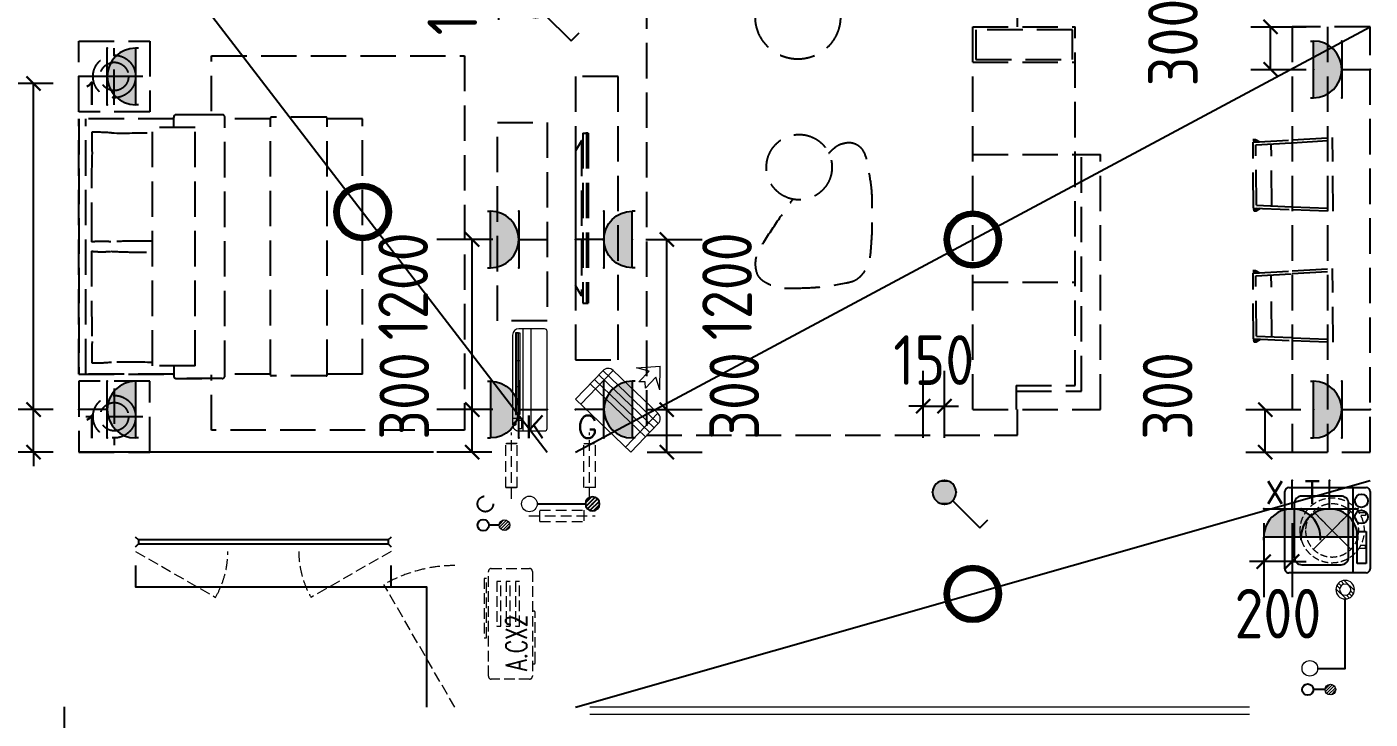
# Model space of a CAD drawing. Extents: x 2803505 to 5851001, y -1372902 to 24339.
# Drawn here: x 3812647 to 3822114, y -709306 to -704423 of the extents above; entities that cross this region are included whole.
import ezdxf
from ezdxf.enums import TextEntityAlignment as Align

# ---------------------------------------------------------------- set-up
doc = ezdxf.new("R2010")
doc.units = 0
doc.header["$LTSCALE"] = 1000
doc.header["$MEASUREMENT"] = 0
for name, pattern in [('$1$DASH', [0.35, 0.25, -0.1]), ('A户型$0$DASH', [0.35, 0.25, -0.1]), ('DASH', [0.35, 0.25, -0.1]), ('HIDDEN', [0.375, 0.25, -0.125])]:
    doc.linetypes.add(name, pattern=pattern)
doc.layers.get('0').update_dxf_attribs({"linetype": 'CONTINUOUS'})
doc.layers.get('Defpoints').update_dxf_attribs({"linetype": 'CONTINUOUS'})
for name, color, linetype in [('!!电气', 1, 'CONTINUOUS'), ('3-栏杆1', 252, 'CONTINUOUS'), ('3.5方案汇报，与郭总、侯月琴确定户型_t8$0$2020.03.04 -1安徽标准化洋房户型(UA）_t8_t8$0$看线', 154, 'CONTINUOUS'), ('5fur', 175, 'CONTINUOUS'), ('EQUIP-插座', 3, 'CONTINUOUS'), ('EQUIP-照明', 3, 'CONTINUOUS'), ('LVTRY', 252, 'CONTINUOUS'), ('TEL_TEXT', 7, 'CONTINUOUS'), ('VPIPE-凝结', 150, 'CONTINUOUS'), ('VPIPE-雨水', 4, 'DASH'), ('看线', 185, 'CONTINUOUS')]:
    doc.layers.add(name, color=color, linetype=linetype)
for name, color, linetype, lineweight in [('EQUIP_地漏', 7, 'CONTINUOUS', 18), ('VPIPE-废水', 31, 'TG_F', 18), ('WINDOW', 146, 'CONTINUOUS', 20), ('平面-栏杆', 56, 'CONTINUOUS', 15), ('平面-看线', 252, 'CONTINUOUS', 15), ('平面-空调室内机', 176, 'CONTINUOUS', 9), ('平面-空调预留孔', 252, 'CONTINUOUS', 15), ('粉刷', 251, 'CONTINUOUS', 9)]:
    doc.layers.add(name, color=color, linetype=linetype, lineweight=lineweight)
doc.styles.add('_TCH_DIM', font='SIMPLEX', dxfattribs={"bigfont": 'GBCBIG'})
doc.styles.add('_TEL_DIM', font='SIMPLEX', dxfattribs={"width": 0.8, "height": 3.5, "bigfont": 'HZTXT'})
doc.styles.get("Standard").update_dxf_attribs({"font": 'gbenor.shx', "bigfont": 'gbcbig.shx'})
doc.styles.add('TG_LINETYPE', font='SIMPLEX', dxfattribs={"width": 0.8, "height": 3, "bigfont": 'HZTXT'})
doc.linetypes.add('TG_F', pattern='A,2,-0.3,["F",TG_LINETYPE,S=0.1,R=0,X=-0.23,Y=-0.15],0', length=2.3)
doc.dimstyles.get("Standard").update_dxf_attribs({"dimscale": 100, "dimtxt": 3.5, "dimasz": 1, "dimexe": 2.5, "dimexo": 3, "dimgap": 1.5, "dimtad": 1, "dimdec": 0, "dimzin": 0, "dimdsep": 46, "dimtxsty": 'Standard', "dimblk": 'ARCHTICK', "dimcen": 0.09, "dimadec": 0, "dimazin": 0, "dimtfac": 1, "dimtdec": 0, "dimtix": 1, "dimtmove": 2, "dimatfit": 3, "dimfxl": 1, "dimtolj": 1, "dimtzin": 0, "dimarcsym": 0})

# ---------------------------------------------------------------- blocks, each defined once
blk = doc.blocks.new('dongkong')
at = {"layer": '平面-空调预留孔', "color": 8, "linetype": 'HIDDEN', "ltscale": 0.3}
for p, q in [((-603836, 210821), (-603836, 210510.8)), ((-603836, 210821), (-603756, 210821)), ((-603796, 210899.9), (-603796, 210431.5)), ((-603756, 210821), (-603756, 210510.8))]:
    blk.add_line(p, q, dxfattribs=at)
blk.add_lwpolyline([(-603756, 210510.8), (-603836, 210510.8)], dxfattribs=at)
blk = doc.blocks.new('A$C001338C2')
at = {"color": 8}
for p, q in [((0, 249), (0, 22)), ((845, 304), (55, 304)), ((109, 215), (109, 304)), ((900, 22), (900, 249)), ((22, 0), (878, 0))]:
    blk.add_line(p, q, dxfattribs=at)
at = {"color": 8, "lineweight": 5}
for p, q in [((865, 279), (144, 279)), ((144, 279), (144, 266)), ((387, 279), (144, 279)), ((144, 279), (144, 253)), ((144, 266), (865, 266)), ((144, 240), (144, 253)), ((144, 253), (865, 253)), ((865, 240), (144, 240)), ((387, 240), (387, 279)), ((622, 240), (387, 240)), ((865, 279), (622, 279)), ((622, 279), (622, 240)), ((865, 253), (865, 279)), ((865, 266), (865, 240)), ((900, 215), (0, 215)), ((900, 143), (0, 143))]:
    blk.add_line(p, q, dxfattribs=at)
at = {"color": 8}
for points in [[(89, 226), (22, 226, -0.414214), (17, 232), (17, 243, -0.414214), (22, 249), (89, 249, -0.414214), (95, 243), (95, 232, -0.414214)], [(73, 275), (57, 275, -0.414214), (51, 281), (51, 283, -0.414214), (57, 289), (73, 289, -0.414214), (79, 283), (79, 281, -0.414214)]]:
    blk.add_lwpolyline(points, format="xyb", close=True, dxfattribs=at)
for centre, radius, start, end in [((55, 249), 55, 90, 180), ((845, 249), 55, 360, 90), ((22, 22), 22, 180, 270), ((878, 22), 22, 270, 360)]:
    blk.add_arc(centre, radius, start, end, dxfattribs=at)
blk = doc.blocks.new('$lvtry$00000171')
for p, q in [((-74, 11), (-11, 74)), ((-70, -27), (27, 70)), ((-53, -53), (53, 53)), ((-27, -70), (70, 27)), ((11, -74), (74, -11))]:
    blk.add_line(p, q)
blk.add_circle((0, 0), 75)
blk.add_point((0, 0))
blk = doc.blocks.new('$TwtSys$00000141')
at = {"color": 252}
for p, q in [((-47, 4), (-5, 46)), ((-47, 4), (-5, 46)), ((-44, -18), (18, 44)), ((-44, -18), (18, 44)), ((-33, -33), (33, 33)), ((-33, -33), (33, 33)), ((-16, -44), (44, 16)), ((-16, -44), (44, 16)), ((6, -46), (46, -6)), ((6, -46), (46, -6))]:
    blk.add_line(p, q, dxfattribs=at)
blk.add_circle((0, 0), 47, dxfattribs=at)
blk.add_circle((0, 0), 47, dxfattribs=at)
blk = doc.blocks.new('RECTANG')
for p, q in [((1, 1), (0, 1)), ((0, 1), (0, 0)), ((1, 0), (1, 1)), ((0, 0), (1, 0))]:
    blk.add_line(p, q)
blk = doc.blocks.new('洗衣机')
at = {"layer": 'LVTRY'}
for p, q in [((3791567.4, 243472.1), (3791021, 243472.1)), ((3791116.5, 243472.1), (3791116.5, 242871.5)), ((3790993.7, 243444.5), (3790993.7, 242899.1)), ((3791199, 243412.7), (3791474.9, 243412.7)), ((3791594.6, 242899.1), (3791594.6, 243444.5)), ((3791145.1, 242982.5), (3791145.1, 243358)), ((3791528.8, 243358), (3791528.8, 242982.5)), ((3791474.9, 242927.8), (3791199, 242927.8)), ((3791021, 242871.5), (3791567.4, 242871.5))]:
    blk.add_line(p, q, dxfattribs=at)
at = {"layer": 'LVTRY', "extrusion": (0, 0, -1)}
for centre, major_axis, start_param, end_param in [((3791021, 243444.5), (0, 27.6), -1.570796, 0), ((3791567.4, 243444.5), (0, 27.6), 0, 1.570796), ((3791055.1, 243379.8), (0, 46.9), 3.141593, 9.424778), ((3791199, 243358), (0, 54.7), 4.712389, 6.283185), ((3791474.9, 243358), (0, 54.7), 0, 1.570796), ((3791055.1, 243265.7), (0, 46.9), 3.141593, 9.424778), ((3791199, 242982.5), (0, 54.7), 3.141593, 4.712389), ((3791474.9, 242982.5), (0, 54.7), 1.570796, 3.141593), ((3791021, 242899.1), (0, 27.6), 3.141593, 4.712389), ((3791567.4, 242899.1), (0, 27.6), 1.570796, 3.141593)]:
    blk.add_ellipse(centre, major_axis=major_axis, ratio=0.986385, start_param=start_param, end_param=end_param, dxfattribs=at)
at = {"layer": 'LVTRY', "xscale": 63.25620569481588, "yscale": 224.5369532744355, "zscale": 64.12934308941763, "rotation": 180}
blk.add_blockref('RECTANG', (3791085.2, 243162.4), dxfattribs=at)
blk = doc.blocks.new('$TwtSys$00000543')
at = {"color": 252}
for p, q in [((-94, -9), (9, 94)), ((-9, -94), (94, 9)), ((12, 55), (42, 84)), ((40, 40), (66, 66)), ((55, 12), (84, 42)), ((-84, -42), (-55, -12)), ((-66, -66), (-40, -40)), ((-42, -84), (-12, -55))]:
    blk.add_line(p, q, dxfattribs=at)
for radius in [94, 56.4]:
    blk.add_circle((0, 0), radius, dxfattribs=at)
blk = doc.blocks.new('dnfhfn')
at = {"color": 252, "linetype": '$1$DASH', "ltscale": 0.2}
for p, q in [((101.9, 462.7, 0), (121.9, 462.7, 0)), ((101.9, 417.2, 0), (101.9, 462.7, 0)), ((121.9, 462.7, 0), (121.9, 429, 0)), ((353.1, 462.7, 0), (333.1, 462.7, 0)), ((333.1, 462.7, 0), (333.1, 429, 0)), ((353.1, 417.2, 0), (353.1, 462.7, 0))]:
    blk.add_line(p, q, dxfattribs=at)
at = {"color": 252, "linetype": '$1$DASH', "ltscale": 0.2, "elevation": 0}
for points in [[(94.9, 360.1), (94.9, 360.1), (360.1, 94.9), (360.1, 94.9)], [(360.1, 360.1), (94.9, 94.9), (94.9, 94.9), (360.1, 360.1)]]:
    blk.add_lwpolyline(points, close=True, dxfattribs=at)
at = {"color": 252, "linetype": '$1$DASH', "ltscale": 0.2}
for radius in [227.5, 187.5]:
    blk.add_circle((227.5, 227.5, 0), radius, dxfattribs=at)
blk = doc.blocks.new('fergve')
at = {"layer": '平面-空调预留孔', "color": 8, "linetype": 'DASH', "ltscale": 0.3}
for p, q in [((119062.7, 54987.6), (119062.7, 54977.6)), ((119072.7, 54967.6), (119425.6, 54967.6)), ((119435.6, 54977.6), (119435.6, 54987.6))]:
    blk.add_line(p, q, dxfattribs=at)
blk.add_lwpolyline([(119715.9, 54987.6), (118975.9, 54987.6, -0.414214), (118955.9, 55007.6), (118955.9, 55277.6, -0.414214), (118975.9, 55297.6), (119715.9, 55297.6, -0.414214), (119735.9, 55277.6), (119735.9, 55007.6, -0.414214)], format="xyb", close=True, dxfattribs=at)
for points in [[(119666.7, 55326.8), (119246.8, 55326.8), (119246.8, 55311.6), (119666.7, 55311.6)], [(119645.5, 55239.2), (119330, 55239.2), (119330, 55210.2), (119645.5, 55210.2)], [(119645.5, 55173.4), (119330, 55173.4), (119330, 55144.4), (119645.5, 55144.4)], [(119645.5, 55107.6), (119330, 55107.6), (119330, 55078.6), (119645.5, 55078.6)]]:
    blk.add_lwpolyline(points, close=True, dxfattribs=at)
for centre, start, end in [((119072.7, 54977.6), 180, 270), ((119425.6, 54977.6), 270, 0)]:
    blk.add_arc(centre, 10, start, end, dxfattribs=at)
at = {"layer": '平面-空调预留孔', "color": 8, "linetype": 'DASH', "ltscale": 0.3, "style": '_TCH_DIM', "width": 0.705882}
blk.add_text('A.CX2', height=146.88, dxfattribs=at).set_placement((119015.3, 55027.3))
blk = doc.blocks.new('dasdasf1sa2f31as32f')
at = {"color": 8}
for p, q in [((-116, 585.6), (43.3, 640.5)), ((-22.8, 585.5), (-116, 585.6)), ((-22.8, 585.5), (-73.4, 493.2)), ((82.7, 476.6), (43.3, 640.5)), ((-473.5, 259.7), (-339.5, 504)), ((-269.8, 524.3), (-427.7, 236.5)), ((134.6, 245.5), (-338.8, 505.1)), ((-269.8, 524.3), (113.7, 314)), ((-31.3, 504.4), (-73.4, 493.2)), ((-18.1, 462.9), (-31.3, 504.4)), ((32.4, 555.1), (-18.1, 462.9)), ((82.7, 476.6), (32.4, 555.1)), ((72.3, 131.9), (-401.1, 391.6)), ((92.6, 168.8), (-380.9, 428.5)), ((114.7, 208.4), (-359.1, 468.2)), ((113.7, 314), (-44.2, 26.2)), ((0, 0), (-473.5, 259.7)), ((134, 244.4), (0, 0))]:
    blk.add_line(p, q, dxfattribs=at)
for centre, start, end in [((-294.5, 479.4), 61.25933, 151.25933), ((89, 269), 331.25933, 61.25933)]:
    blk.add_arc(centre, 51.3, start, end, dxfattribs=at)
blk = doc.blocks.new('GDGDRGDGDRGDR')
at = {"layer": '平面-空调室内机', "ltscale": 0.3}
for p, rotation in [((-179479.5, 653502.9), 180), ((634787.3, 1046278.1), 89.99999999999999)]:
    blk.add_blockref('dongkong', p, dxfattribs=dict(at, rotation=rotation))
at = {"layer": '平面-空调预留孔'}
for name, p, rotation in [('dasdasf1sa2f31as32f', (424606.8, 442932.1), 344.9999999966897), ('fergve', (478900.7, 322375.3), 90)]:
    blk.add_blockref(name, p, dxfattribs=dict(at, rotation=rotation))
blk = doc.blocks.new('FGDGDGRDGRRD')
at = {"layer": '5fur', "color": 252, "linetype": 'A户型$0$DASH'}
for p, q in [((423434.8, 366694.8), (423434.8, 363577.1)), ((426049.7, 366458.3), (426049.7, 366694.8)), ((425734.9, 363758.3), (425734.9, 366458.3)), ((425734.9, 366458.3), (426457.1, 366458.3)), ((426437.1, 366438.3), (425757.1, 366438.3)), ((425757.1, 366438.3), (425757.1, 366228.3)), ((426437.1, 366228.3), (426437.1, 366438.3)), ((426457.1, 363928.3), (426457.1, 366458.3)), ((428534.8, 366458.3), (427984.8, 366458.3)), ((427984.8, 366458.3), (427984.8, 363458.3)), ((428234.8, 366458.3), (428234.8, 363458.3)), ((428534.8, 363458.3), (428534.8, 366458.3)), ((419434.8, 366358.3), (419934.8, 366358.3)), ((419434.8, 365858.3), (419434.8, 366358.3)), ((419434.8, 366358.3), (419934.8, 366358.3)), ((419434.8, 365858.3), (419434.8, 366358.3)), ((419934.8, 366358.3), (419934.8, 365858.3)), ((419934.8, 366358.3), (419934.8, 365858.3)), ((419684.8, 365908.3), (419684.8, 366308.3)), ((419684.8, 365908.3), (419684.8, 366308.3)), ((420368.9, 365863.3), (420368.9, 366253.6)), ((420368.9, 366253.6), (422152.9, 366253.6)), ((420368.9, 365863.3), (420368.9, 366253.6)), ((420368.9, 366253.6), (422152.9, 366253.6)), ((422152.9, 366253.6), (422152.9, 363613.5)), ((422152.9, 366253.6), (422152.9, 363613.5)), ((425734.9, 366208.3), (426457.1, 366208.3)), ((425757.1, 366228.3), (426437.1, 366228.3)), ((419884.8, 366108.3), (419484.8, 366108.3)), ((419884.8, 366108.3), (419484.8, 366108.3)), ((423234.8, 366108.3), (422934.8, 366108.3)), ((422934.8, 366108.3), (422934.8, 364108.3)), ((423234.8, 364108.3), (423234.8, 366108.3)), ((419934.8, 365858.3), (419434.8, 365858.3)), ((419934.8, 365858.3), (419434.8, 365858.3)), ((419434.8, 365808.3, 0), (419434.8, 364008.3)), ((419434.8, 364008.3), (419434.8, 365808.3, 0)), ((420103.7, 365808.3, 0), (419434.8, 365808.3)), ((419434.8, 365808.3, 0), (419434.8, 364008.3)), ((419434.8, 364008.3), (419434.8, 365808.3, 0)), ((420103.7, 365808.3, 0), (419434.8, 365808.3)), ((419484.8, 364008.3, 0), (419484.8, 365808.3, 0)), ((419484.8, 364008.3, 0), (419484.8, 365808.3, 0)), ((420104.6, 365825.9, 0), (420102.2, 365808.3, 0)), ((420104.6, 365825.9, 0), (420102.2, 365808.3, 0)), ((420103.7, 365748.3, 0), (420103.7, 365820.3, 0)), ((420103.7, 365748.3, 0), (420103.7, 365820.3, 0)), ((420106.6, 365832, 0), (420104.6, 365825.9, 0)), ((420106.6, 365832, 0), (420104.6, 365825.9, 0)), ((420113.2, 365836.9, 0), (420106.6, 365832, 0)), ((420113.2, 365836.9, 0), (420106.6, 365832, 0)), ((420121.7, 365838.3, 0), (420113.2, 365836.9, 0)), ((420121.7, 365838.3, 0), (420113.2, 365836.9, 0)), ((420302.6, 365838.3, 0), (420121.7, 365838.3, 0)), ((420445.7, 365838.3, 0), (420121.7, 365838.3, 0)), ((420302.6, 365838.3, 0), (420121.7, 365838.3, 0)), ((420445.7, 365838.3, 0), (420121.7, 365838.3, 0)), ((420463.7, 363996.3, 0), (420463.7, 365820.3, 0)), ((420463.7, 363996.3, 0), (420463.7, 365820.3, 0)), ((420784.8, 365808.3, 0), (420463.7, 365808.3, 0)), ((420784.8, 365808.3, 0), (420463.7, 365808.3, 0)), ((420784.8, 364002.3, 0), (420784.8, 365814.3, 0)), ((420784.8, 364002.3, 0), (420784.8, 365814.3, 0)), ((421178.8, 365820.3, 0), (420790.8, 365820.3, 0)), ((421178.8, 365820.3, 0), (420790.8, 365820.3, 0)), ((421184.8, 364002.3, 0), (421184.8, 365814.3, 0)), ((421184.8, 364002.3, 0), (421184.8, 365814.3, 0)), ((421434.8, 365808.3, 0), (421184.8, 365808.3, 0)), ((421434.8, 365808.3, 0), (421184.8, 365808.3, 0)), ((421434.8, 364008.3, 0), (421434.8, 365808.3, 0)), ((421434.8, 364008.3, 0), (421434.8, 365808.3, 0)), ((422384.8, 364383.5), (422384.8, 365783.5)), ((422384.8, 365783.5), (422734.8, 365783.5)), ((422384.8, 364383.5), (422384.8, 365783.5)), ((422384.8, 365783.5), (422734.8, 365783.5)), ((422734.8, 365783.5), (422734.8, 364383.5)), ((422734.8, 365783.5), (422734.8, 364383.5)), ((419953.7, 364068.3, 0), (419953.7, 365748.3, 0)), ((420253.7, 365748.3, 0), (419953.7, 365748.3, 0)), ((419953.7, 364068.3, 0), (419953.7, 365748.3, 0)), ((420253.7, 365748.3, 0), (419953.7, 365748.3, 0)), ((420253.7, 364068.3, 0), (420253.7, 365748.3, 0)), ((420253.7, 364068.3, 0), (420253.7, 365748.3, 0)), ((422987.3, 365708.3), (422987.3, 364508.3)), ((422987.3, 365708.3), (423024.1, 365708.3)), ((422987.3, 365708.3), (422987.3, 364508.3)), ((422987.3, 365708.3), (423024.1, 365708.3)), ((423024.1, 365708.3), (423008.3, 365708.3)), ((423024.1, 365708.3), (423008.3, 365708.3)), ((423013.6, 365708.3), (423013.6, 364508.3)), ((423013.6, 365708.3), (423013.6, 364508.3)), ((423024.1, 365708.3), (423024.1, 364508.3)), ((423024.1, 365708.3), (423024.1, 364508.3)), ((422978.2, 365654.9), (422934.8, 365583.7)), ((422978.2, 365654.9), (422934.8, 365583.7)), ((422978.2, 365654.9), (422978.2, 364561.7)), ((422987.3, 365654.9), (422978.2, 365654.9)), ((422978.2, 365654.9), (422978.2, 364561.7)), ((422987.3, 365654.9), (422978.2, 365654.9)), ((427709.2, 365664.3), (427726.5, 365664.5)), ((427709.2, 365664.3), (427737.5, 365646.7)), ((427709.3, 365650.7), (427716.2, 365645.4)), ((427709.4, 365645), (427984.8, 365661.4)), ((427713.9, 365180.3), (427709.4, 365645)), ((427726.5, 365664.5), (427756.5, 365647.8)), ((427729.6, 365626.2), (427984.8, 365641.3)), ((427733.7, 365199.5), (427729.6, 365626.2)), ((427842.2, 365195.2), (427837.9, 365632.6)), ((427984.8, 365661.4), (428269.5, 365678.2)), ((427984.8, 365641.3), (428269.7, 365658.2)), ((428274.6, 365158.1), (428269.5, 365678.2)), ((422934.8, 365583.7), (422934.8, 364632.9)), ((425734.9, 365558.3), (426634.9, 365558.3)), ((426501.6, 363888.3), (426501.6, 365558.3)), ((426634.9, 363758.3), (426634.9, 365558.3)), ((427713.9, 365180.3), (427984.8, 365169.6)), ((427714, 365174.6), (427720.8, 365180)), ((427714, 365174.6), (427714.1, 365161)), ((427714.1, 365161), (427742, 365179.2)), ((427714.1, 365161), (427731.4, 365161.2)), ((427731.4, 365161.2), (427761.1, 365178.4)), ((427733.7, 365199.5), (427984.8, 365189.6)), ((427984.8, 365189.6), (428274.4, 365178.1)), ((427984.8, 365169.6), (428274.6, 365158.1)), ((427709.2, 364740.6), (427726.5, 364740.7)), ((427709.2, 364740.6), (427737.5, 364722.9)), ((427709.4, 364721.3), (427984.8, 364737.6)), ((427726.5, 364740.7), (427756.5, 364724.1)), ((427984.8, 364737.6), (428269.5, 364754.5)), ((427984.8, 364717.6), (428269.7, 364734.4)), ((428274.6, 364234.3), (428269.5, 364754.5)), ((425734.9, 364658.3), (426457.1, 364658.3)), ((427709.3, 364727), (427716.2, 364721.7)), ((427713.9, 364256.6), (427709.4, 364721.3)), ((427729.6, 364702.4), (427984.8, 364717.6)), ((427733.7, 364275.8), (427729.6, 364702.4)), ((427842.2, 364271.5), (427837.9, 364708.9)), ((422978.2, 364561.7), (422934.8, 364632.9)), ((422987.3, 364561.7), (422978.2, 364561.7)), ((422987.3, 364508.3), (423024.1, 364508.3)), ((422734.8, 364383.5), (422384.8, 364383.5)), ((422734.8, 364383.5), (422384.8, 364383.5)), ((427733.7, 364275.8), (427984.8, 364265.8)), ((427984.8, 364265.8), (428274.4, 364254.4)), ((427713.9, 364256.6), (427984.8, 364245.8)), ((427714, 364250.9), (427720.8, 364256.3)), ((427714, 364250.9), (427714.1, 364237.3)), ((427714.1, 364237.3), (427742, 364255.4)), ((427714.1, 364237.3), (427731.4, 364237.4)), ((427731.4, 364237.4), (427761.1, 364254.7)), ((427984.8, 364245.8), (428274.6, 364234.3)), ((422934.8, 364108.3), (423234.8, 364108.3)), ((419434.8, 364008.3), (420102.3, 364008.3, 0)), ((420103.7, 364008.3, 0), (419434.8, 364008.3)), ((419434.8, 364008.3), (420102.3, 364008.3, 0)), ((420103.7, 364008.3, 0), (419434.8, 364008.3)), ((420253.7, 364068.3, 0), (419953.7, 364068.3, 0)), ((420253.7, 364068.3, 0), (419953.7, 364068.3, 0)), ((420102.3, 364008.3, 0), (420103.7, 363989.4, 0)), ((420102.3, 364008.3, 0), (420103.7, 363989.4, 0)), ((420103.7, 364068.3, 0), (420103.7, 363996.3, 0)), ((420103.7, 364068.3, 0), (420103.7, 363996.3, 0)), ((420103.7, 363989.4, 0), (420111.3, 363980.7, 0)), ((420103.7, 363989.4, 0), (420111.3, 363980.7, 0)), ((420111.3, 363980.7, 0), (420121.7, 363978.3, 0)), ((420111.3, 363980.7, 0), (420121.7, 363978.3, 0)), ((420121.7, 363978.3, 0), (420302.6, 363978.3, 0)), ((420445.7, 363978.3, 0), (420121.7, 363978.3, 0)), ((420121.7, 363978.3, 0), (420302.6, 363978.3, 0)), ((420445.7, 363978.3, 0), (420121.7, 363978.3, 0)), ((420302.6, 363978.3, 0), (420302.6, 363978.3, 0)), ((420302.6, 363978.3, 0), (420302.6, 363978.3, 0)), ((420368.9, 363613.5), (420368.9, 364003.3)), ((420368.9, 363613.5), (420368.9, 364003.3)), ((420784.8, 364008.3, 0), (420463.7, 364008.3, 0)), ((420784.8, 364008.3, 0), (420463.7, 364008.3, 0)), ((421178.8, 363996.3, 0), (420790.8, 363996.3, 0)), ((421178.8, 363996.3, 0), (420790.8, 363996.3, 0)), ((421434.8, 364008.3, 0), (421184.8, 364008.3, 0)), ((421434.8, 364008.3, 0), (421184.8, 364008.3, 0)), ((419934.8, 363958.3), (419434.8, 363958.3)), ((419434.8, 363958.3), (419434.8, 363458.3)), ((419934.8, 363958.3), (419434.8, 363958.3)), ((419434.8, 363958.3), (419434.8, 363458.3)), ((419684.8, 363908.3), (419684.8, 363508.3)), ((419684.8, 363908.3), (419684.8, 363508.3)), ((419934.8, 363458.3), (419934.8, 363958.3)), ((419934.8, 363458.3), (419934.8, 363958.3)), ((426039.6, 363928.3), (426457.1, 363928.3)), ((426039.6, 363928.3), (426039.6, 363758.3)), ((426039.6, 363888.3), (426501.6, 363888.3)), ((419884.8, 363708.3), (419484.8, 363708.3)), ((419884.8, 363708.3), (419484.8, 363708.3)), ((425734.9, 363758.3), (426634.9, 363758.3)), ((426049.7, 363577.1), (426049.7, 363758.3)), ((422152.9, 363613.5), (420368.9, 363613.5)), ((422152.9, 363613.5), (420368.9, 363613.5)), ((423434.8, 363577.1), (426049.7, 363577.1)), ((419434.8, 363458.3), (419934.8, 363458.3)), ((419434.8, 363458.3), (419934.8, 363458.3)), ((427984.8, 363458.3), (428534.8, 363458.3))]:
    blk.add_line(p, q, dxfattribs=at)
for centre, radius in [((424502, 366530.1), 300), ((419684.8, 366108.3), 150), ((419684.8, 366108.3), 150), ((419684.8, 366108.3), 100), ((419684.8, 366108.3), 100), ((424511.4, 365468.5), 230.7), ((419684.8, 363708.3), 150), ((419684.8, 363708.3), 150), ((419684.8, 363708.3), 100), ((419684.8, 363708.3), 100)]:
    blk.add_circle(centre, radius, dxfattribs=at)
for centre, radius, start, end in [((420121.7, 365820.3, 0), 18, 90, 180), ((420121.7, 365820.3, 0), 18, 90, 180), ((420445.7, 365820.3, 0), 18, 0, 90), ((420445.7, 365820.3, 0), 18, 0, 90), ((420790.8, 365814.3, 0), 6, 90, 180), ((420790.8, 365814.3, 0), 6, 90, 180), ((421178.8, 365814.3, 0), 6, 0, 90), ((421178.8, 365814.3, 0), 6, 0, 90), ((421458.5, 365647.9, 0), 1932.2, 178.02978, 182.4617), ((421458.5, 365647.9, 0), 1932.2, 178.02978, 182.4617), ((419559, 364561.5, 0), 1153.3, 84.6984, 91.56817), ((419559, 364561.5, 0), 1153.3, 84.6984, 91.56817), ((419747, 371327.9, 0), 5618.6, 269.16935, 272.10874), ((419747, 371327.9, 0), 5618.6, 269.16935, 272.10874), ((426651.3, 365324.7, 0), 7127.4, 178.02553, 181.06782), ((426651.3, 365324.7, 0), 7127.4, 178.02553, 181.06782), ((457242, 365061.5, 0), 37717.1, 179.80183, 180.18357), ((457242, 365061.5, 0), 37717.1, 179.80183, 180.18357), ((419598.8, 364283, 0), 661.8, 84.57724, 96.39291), ((419598.8, 364283, 0), 661.8, 84.57724, 96.39291), ((419867.3, 361236.2, 0), 3711.3, 88.69421, 93.18221), ((419867.3, 361236.2, 0), 3711.3, 88.69421, 93.18221), ((442429.1, 364673.3, 0), 22905.3, 179.49277, 181.10137), ((442429.1, 364673.3, 0), 22905.3, 179.49277, 181.10137), ((419598.8, 365533.7, 0), 661.8, 263.58024, 275.42276), ((419598.8, 365533.7, 0), 661.8, 263.58024, 275.42276), ((419867.3, 368580.5, 0), 3711.3, 266.81779, 271.30579), ((419867.3, 368580.5, 0), 3711.3, 266.81779, 271.30579), ((421458.5, 364155.4, 0), 1932.2, 177.5383, 181.97022), ((421458.5, 364155.4, 0), 1932.2, 177.5383, 181.97022), ((419559, 365241.8, 0), 1153.3, 268.43183, 275.3016), ((419559, 365241.8, 0), 1153.3, 268.43183, 275.3016), ((419747, 358475.5, 0), 5618.6, 87.89126, 90.83065), ((419747, 358475.5, 0), 5618.6, 87.89126, 90.83065), ((420121.7, 363996.3, 0), 18, 180, 270), ((420121.7, 363996.3, 0), 18, 180, 270), ((420445.7, 363996.3, 0), 18, 270, 0), ((420445.7, 363996.3, 0), 18, 270, 0), ((420790.8, 364002.3, 0), 6, 180, 270), ((420790.8, 364002.3, 0), 6, 180, 270), ((421178.8, 364002.3, 0), 6, 270, 0), ((421178.8, 364002.3, 0), 6, 270, 0)]:
    blk.add_arc(centre, radius, start, end, dxfattribs=at)
for points, knots in [([(424797.2, 365629.4), (424813.8, 365634.4), (424845.2, 365644), (424899.6, 365641.2), (424947.9, 365610.6), (424986.4, 365538.2), (425001.6, 365431), (425025, 365302), (425021.4, 365163.1), (425026.4, 365033.5), (425016.7, 364916), (425010.6, 364812.7), (424973, 364725.6), (424910.4, 364663.5), (424795.2, 364640.3), (424655.8, 364616.2), (424495.3, 364613.3), (424373.4, 364609.7), (424289.6, 364642.4), (424219.5, 364687.5), (424200.6, 364767.1), (424207.9, 364851.1), (424274.9, 364963.1), (424362.5, 365095.1), (424435.6, 365199.3), (424467.5, 365242.1)], [6220.354956, 6220.354956, 6220.354956, 6220.354956, 6328.248444, 6424.175246, 6551.938256, 6664.444537, 6925.611536, 7222.839725, 7482.686159, 7791.452209, 8032.235501, 8220.613415, 8433.331676, 8613.33223, 8743.051056, 9155.054309, 9500.513737, 9749.309695, 9902.88319, 10060.117754, 10246.160301, 10376.205536, 10582.082087, 11043.082338, 11376.115328, 11376.115328, 11376.115328, 11376.115328]), ([(424720.4, 365566.2), (424729, 365575.6), (424748.1, 365595), (424773.7, 365616.7), (424791.9, 365626.5), (424797.2, 365629.4)], [6012.273466, 6012.273466, 6012.273466, 6012.273466, 6091.3752, 6182.540427, 6220.354956, 6220.354956, 6220.354956, 6220.354956])]:
    blk.add_open_spline(points, degree=3, knots=knots, dxfattribs=at)
blk = doc.blocks.new('A$C1C403CBE')
at = {"layer": '!!电气', "color": 1}
blk.add_line((0, -2000), (0, 103), dxfattribs=at)
at = {"layer": '3-栏杆1', "color": 252}
for p, q in [((520.3, 1282.2), (500, 1300)), ((500, 1300), (520.3, 1282.2)), ((500, 1233.1), (520.3, 1252.9)), ((2279.7, 1282.1), (520.3, 1282.2)), ((520.3, 1282.2), (520.3, 1252.9)), ((520.3, 1252.9), (2279.7, 1252.9)), ((2279.7, 1282.2), (2300, 1300)), ((2300, 1300), (2279.7, 1282.2)), ((2279.7, 1282.2), (2279.7, 1252.9)), ((2279.7, 1252.9), (2300, 1233.1)), ((2300, 1233.1), (2279.7, 1252.9))]:
    blk.add_line(p, q, dxfattribs=at)
at = {"layer": '3.5方案汇报，与郭总、侯月琴确定户型_t8$0$2020.03.04 -1安徽标准化洋房户型(UA）_t8_t8$0$看线', "color": 252, "ltscale": 10}
blk.add_line((2600, 1900), (100, 1900), dxfattribs=at)
at = {"layer": 'VPIPE-凝结', "color": 252, "ltscale": 0.1}
blk.add_line((3330, 1535), (3670, 1535), dxfattribs=at)
for points in [[(3062.4, 1385), (2990, 1385)], [(8830, 375), (9024.1, 375), (9024.1, 864.2)], [(8882.4, 225), (8800, 225)]]:
    blk.add_lwpolyline(points, dxfattribs=at)
at = {"layer": 'VPIPE-凝结', "color": 252}
for centre in [(2950, 1385), (8760, 225)]:
    blk.add_circle(centre, 40, dxfattribs=at)
at = {"layer": 'VPIPE-废水', "color": 252}
for centre in [(3275, 1535), (8775, 375)]:
    blk.add_circle(centre, 55, dxfattribs=at)
at = {"layer": 'VPIPE-雨水', "color": 252}
blk.add_circle((2965, 1535), 55, dxfattribs=at)
at = {"layer": 'WINDOW', "color": 252, "linetype": 'DASH', "ltscale": 0.3}
for points in [[(500, 1200), (1063.1, 875.4, 0.131485), (1150, 1200)], [(2300, 1200), (1736.9, 875.4, -0.131485), (1650, 1200)], [(2750, 100), (2250, 966, -0.131652), (2750, 1100)]]:
    blk.add_lwpolyline(points, format="xyb", dxfattribs=at)
at = {"layer": '平面-栏杆', "color": 252}
blk.add_lwpolyline([(8350, 50), (3700, 50)], dxfattribs=at)
at = {"layer": '平面-看线', "color": 252}
blk.add_lwpolyline([(8350, 100), (3700, 100)], dxfattribs=at)
at = {"layer": '看线', "color": 252, "ltscale": 0.5}
for points in [[(500, 1100), (500, 950), (2300, 950), (2300, 1100)], [(500, 1100), (500, 950), (2550, 950), (2550, 100)]]:
    blk.add_lwpolyline(points, dxfattribs=at)
blk.add_blockref('FGDGDGRDGRRD', (-419334.8, -361558.3))
at = {"color": 252}
blk.add_blockref('GDGDRGDGDRGDR', (-420616.6, -441032.1), dxfattribs=at)
at = {"layer": 'EQUIP_地漏', "color": 252, "xscale": -0.8, "yscale": -0.8, "zscale": 0.8, "rotation": 180}
for p in [(3100, 1385), (8920, 225)]:
    blk.add_blockref('$TwtSys$00000141', p, dxfattribs=at)
at = {"layer": 'EQUIP_地漏', "color": 252, "xscale": -0.7000000000000001, "yscale": 0.7000000000000001, "zscale": 0.7}
blk.add_blockref('$TwtSys$00000543', (9024.1, 930), dxfattribs=at)
at = {"layer": 'LVTRY', "color": 252, "xscale": -0.6666666667107825, "yscale": 0.6666666667107825, "rotation": 90.00000000602213}
blk.add_blockref('$lvtry$00000171', (3720, 1535), dxfattribs=at)
at = {"layer": '平面-空调室内机', "color": 252, "ltscale": 0.3, "xscale": -1, "rotation": 180}
blk.add_blockref('dongkong', (606945.9, 212470.8), dxfattribs=at)
at = {"layer": '平面-空调室内机', "color": 252, "ltscale": 0.3, "rotation": 180}
blk.add_blockref('dongkong', (-600646.1, 212470.8), dxfattribs=at)
at = {"layer": '平面-空调预留孔', "color": 252, "xscale": 0.800000000046565, "yscale": 0.800000000046565, "zscale": 0.800000000046565, "rotation": 90.00000023343011}
blk.add_blockref('A$C001338C2', (3399.9, 2050), dxfattribs=at)
at = {"layer": '平面-空调预留孔', "color": 252, "xscale": -1, "rotation": 270}
blk.add_blockref('dnfhfn', (8704.9, 1120.3, 0), dxfattribs=at)
at = {"layer": '粉刷', "color": 252, "xscale": -1}
blk.add_blockref('洗衣机', (3800193.7, -241822.4), dxfattribs=at)
blk = doc.blocks.new('$equip$00001150')
at = {"const_width": 0.1}
blk.add_lwpolyline([(-0.45, 0, 1), (0.45, 0, 1)], format="xyb", close=True, dxfattribs=at)
blk.add_circle((0, 0), 0.5)
at = {"flags": 9}
blk.add_attdef('A', (0, 0), '', height=0.00002, dxfattribs=at)
blk = doc.blocks.new('_ArchTick')
at = {"color": 0, "linetype": 'ByBlock', "const_width": 0.15}
blk.add_lwpolyline([(-0.5, -0.5), (0.5, 0.5)], dxfattribs=at)
blk = doc.blocks.new('*D281')
at = {"layer": '!!电气', "color": 0, "lineweight": -2, "transparency": 16777216}
for p, q in [((3812694.4, -707122.9), (3812694.4, -707022.9)), ((3812832.4, -707122.9), (3812444.4, -707122.9)), ((3812694.4, -707422.9), (3812694.4, -707122.9)), ((3812832.4, -707422.9), (3812444.4, -707422.9)), ((3812694.4, -707422.9), (3812694.4, -707522.9))]:
    blk.add_line(p, q, dxfattribs=at)
at = {"layer": 'Defpoints', "color": 0, "transparency": 16777216}
for p in [(3812694.4, -707122.9), (3813132.4, -707122.9), (3813132.4, -707422.9)]:
    blk.add_point(p, dxfattribs=at)
at = {"layer": '!!电气', "color": 0, "lineweight": -2, "transparency": 16777216, "xscale": 100, "yscale": 100, "zscale": 100}
for p, rotation in [((3812694.4, -707122.9), 270), ((3812694.4, -707422.9), 90)]:
    blk.add_blockref('_ArchTick', p, dxfattribs=dict(at, rotation=rotation))
at = {"layer": '!!电气', "color": 0, "transparency": 16777216, "insert": (3812369.4, -707272.9), "char_height": 350, "attachment_point": 5, "rotation": 90}
blk.add_mtext('\\A1;300', dxfattribs=at)
blk = doc.blocks.new('$equip$00001764')
for p, q in [((-0.5, 1.05), (-0.5, 1)), ((-0.5, 1), (0.5, 1)), ((0.5, 1.05), (0.5, 1)), ((0.5, 0.5), (-0.5, 0.5)), ((0, 0.5), (0, 0))]:
    blk.add_line(p, q)
blk.add_arc((0, 1), 0.5, 180, 0)
for p in [(-0.5, 0.5), (0.5, 0.5), (0, 0)]:
    blk.add_point(p)
for points in [[(0.433, 0.75), (-0.433, 0.75), (0.5, 1), (-0.5, 1)], [(0.25, 0.567), (-0.25, 0.567), (0.433, 0.75), (-0.433, 0.75)], [(0, 0.5), (0, 0.5), (0.25, 0.567), (-0.25, 0.567)]]:
    blk.add_solid(points)
at = {"color": 7, "style": '_TEL_DIM'}
blk.add_attdef('$TEXT$', text='', height=0.4, dxfattribs=at).set_placement((0.303, 0.211), align=Align.MIDDLE_CENTER)
at = {"color": 7, "style": '_TEL_DIM', "flags": 1}
blk.add_attdef('A', text='', height=0.00002, dxfattribs=at).set_placement((0, 0), align=Align.MIDDLE_CENTER)
blk = doc.blocks.new('*D296')
at = {"layer": '!!电气', "color": 0, "lineweight": -2, "transparency": 16777216}
for p, q in [((3815923.8, -707122.9, 0), (3815535.8, -707122.9, 0)), ((3815785.8, -707422.9, 0), (3815785.8, -707122.9, 0)), ((3815923.8, -707422.9, 0), (3815535.8, -707422.9, 0))]:
    blk.add_line(p, q, dxfattribs=at)
at = {"layer": 'Defpoints', "color": 0, "transparency": 16777216}
for p in [(3815785.8, -707122.9, 0), (3816223.8, -707122.9, 0), (3816223.8, -707422.9, 0)]:
    blk.add_point(p, dxfattribs=at)
at = {"layer": '!!电气', "color": 0, "lineweight": -2, "transparency": 16777216, "xscale": 100, "yscale": 100, "zscale": 100}
for p, rotation in [((3815785.8, -707122.9, 0), 90), ((3815785.8, -707422.9, 0), 270)]:
    blk.add_blockref('_ArchTick', p, dxfattribs=dict(at, rotation=rotation))
at = {"layer": '!!电气', "color": 0, "transparency": 16777216, "insert": (3815307, -707026.4, 0), "char_height": 350, "attachment_point": 5, "rotation": 90}
blk.add_mtext('\\A1;300', dxfattribs=at)
blk = doc.blocks.new('$equip$00001237')
for p, q in [((-0.5, 1.05), (-0.5, 1)), ((-0.5, 1), (0.5, 1)), ((0.5, 1.05), (0.5, 1)), ((0.5, 0.5), (-0.5, 0.5)), ((0, 0.5), (0, 0))]:
    blk.add_line(p, q)
blk.add_arc((0, 1), 0.5, 180, 0)
for p in [(0, 1), (-0.5, 0.5), (0.5, 0.5), (0, 0)]:
    blk.add_point(p)
for points in [[(0.433, 0.75), (-0.433, 0.75), (0.5, 1), (-0.5, 1)], [(0.25, 0.567), (-0.25, 0.567), (0.433, 0.75), (-0.433, 0.75)], [(0, 0.5), (0, 0.5), (0.25, 0.567), (-0.25, 0.567)]]:
    blk.add_solid(points)
at = {"flags": 9}
blk.add_attdef('A', (0, 0), '', height=0.00002, dxfattribs=at)
blk = doc.blocks.new('*D297')
at = {"layer": '!!电气', "color": 0, "lineweight": -2, "transparency": 16777216}
for p, q in [((3815932.3, -705923, 0), (3815535.8, -705923, 0)), ((3815785.8, -707122.9, 0), (3815785.8, -705923, 0)), ((3815932.3, -707122.9, 0), (3815535.8, -707122.9, 0))]:
    blk.add_line(p, q, dxfattribs=at)
at = {"layer": 'Defpoints', "color": 0, "transparency": 16777216}
for p in [(3815785.8, -705923, 0), (3816232.3, -705923, 0), (3816232.3, -707122.9, 0)]:
    blk.add_point(p, dxfattribs=at)
at = {"layer": '!!电气', "color": 0, "lineweight": -2, "transparency": 16777216, "xscale": 100, "yscale": 100, "zscale": 100}
for p, rotation in [((3815785.8, -705923, 0), 90), ((3815785.8, -707122.9, 0), 270)]:
    blk.add_blockref('_ArchTick', p, dxfattribs=dict(at, rotation=rotation))
at = {"layer": '!!电气', "color": 0, "transparency": 16777216, "insert": (3815299.2, -706252.9, 0), "char_height": 350, "attachment_point": 5, "rotation": 90}
blk.add_mtext('\\A1;1200', dxfattribs=at)
blk = doc.blocks.new('*D244')
at = {"layer": '!!电气', "color": 0, "lineweight": -2, "transparency": 16777216}
for p, q in [((3815970.4, -704122.9), (3815970.4, -704022.9)), ((3816013.6, -704122.9), (3815720.4, -704122.9)), ((3815970.4, -704122.9), (3815970.4, -704272.9)), ((3816013.6, -704272.9), (3815720.4, -704272.9)), ((3815970.4, -704272.9), (3815970.4, -704372.9))]:
    blk.add_line(p, q, dxfattribs=at)
at = {"layer": 'Defpoints', "color": 0, "transparency": 16777216}
for p in [(3816313.6, -704122.9), (3815970.4, -704272.9), (3816313.6, -704272.9)]:
    blk.add_point(p, dxfattribs=at)
at = {"layer": '!!电气', "color": 0, "lineweight": -2, "transparency": 16777216, "xscale": 100, "yscale": 100, "zscale": 100}
for p, rotation in [((3815970.4, -704122.9), 270), ((3815970.4, -704272.9), 90)]:
    blk.add_blockref('_ArchTick', p, dxfattribs=dict(at, rotation=rotation))
at = {"layer": '!!电气', "color": 0, "transparency": 16777216, "insert": (3815645.4, -704197.9), "char_height": 350, "attachment_point": 5, "rotation": 90}
blk.add_mtext('\\A1;150', dxfattribs=at)
blk = doc.blocks.new('$equip$00001962')
for p, q in [((0.147, 0.356), (0.625, 0.833)), ((0.625, 0.833), (0.766, 0.692))]:
    blk.add_line(p, q)
blk.add_circle((0, 0.208), 0.208)
for p in [(0, 0.417), (-0.208, 0.208), (0, 0), (0.208, 0.208)]:
    blk.add_point(p)
for points in [[(-0.18, 0.313), (0.18, 0.313), (-0.208, 0.208), (0.208, 0.208)], [(-0.104, 0.389), (0.104, 0.389), (-0.18, 0.313), (0.18, 0.313)], [(0, 0.417), (0, 0.417), (-0.104, 0.389), (0.104, 0.389)], [(-0.18, 0.104), (0.18, 0.104), (-0.208, 0.208), (0.208, 0.208)], [(-0.104, 0.028), (0.104, 0.028), (-0.18, 0.104), (0.18, 0.104)], [(0, 0), (0, 0), (-0.104, 0.028), (0.104, 0.028)]]:
    blk.add_solid(points)
at = {"layer": 'TEL_TEXT', "style": '_TEL_DIM', "flags": 1}
blk.add_attdef('A', text='', height=0.00002, dxfattribs=at).set_placement((0, 0), align=Align.MIDDLE_CENTER)
blk = doc.blocks.new('*D298')
at = {"layer": '!!电气', "color": 0, "lineweight": -2, "transparency": 16777216}
for p, q in [((3817018.7, -707122.9), (3817406.7, -707122.9)), ((3817156.7, -707422.9), (3817156.7, -707122.9)), ((3817018.7, -707422.9), (3817406.7, -707422.9))]:
    blk.add_line(p, q, dxfattribs=at)
at = {"layer": 'Defpoints', "color": 0, "transparency": 16777216}
for p in [(3816718.7, -707122.9), (3817156.7, -707122.9), (3816718.7, -707422.9)]:
    blk.add_point(p, dxfattribs=at)
at = {"layer": '!!电气', "color": 0, "lineweight": -2, "transparency": 16777216, "xscale": 100, "yscale": 100, "zscale": 100}
for p, rotation in [((3817156.7, -707122.9), 90), ((3817156.7, -707422.9), 270)]:
    blk.add_blockref('_ArchTick', p, dxfattribs=dict(at, rotation=rotation))
at = {"layer": '!!电气', "color": 0, "transparency": 16777216, "insert": (3817632.7, -707026.4), "char_height": 350, "attachment_point": 5, "rotation": 90}
blk.add_mtext('\\A1;300', dxfattribs=at)
blk = doc.blocks.new('*D299')
at = {"layer": '!!电气', "color": 0, "lineweight": -2, "transparency": 16777216}
for p, q in [((3817010.2, -705923), (3817406.7, -705923)), ((3817156.7, -707122.9), (3817156.7, -705923)), ((3817010.2, -707122.9), (3817406.7, -707122.9))]:
    blk.add_line(p, q, dxfattribs=at)
at = {"layer": 'Defpoints', "color": 0, "transparency": 16777216}
for p in [(3816710.2, -705923), (3817156.7, -705923), (3816710.2, -707122.9)]:
    blk.add_point(p, dxfattribs=at)
at = {"layer": '!!电气', "color": 0, "lineweight": -2, "transparency": 16777216, "xscale": 100, "yscale": 100, "zscale": 100}
for p, rotation in [((3817156.7, -705923), 90), ((3817156.7, -707122.9), 270)]:
    blk.add_blockref('_ArchTick', p, dxfattribs=dict(at, rotation=rotation))
at = {"layer": '!!电气', "color": 0, "transparency": 16777216, "insert": (3817581.8, -706252.9), "char_height": 350, "attachment_point": 5, "rotation": 90}
blk.add_mtext('\\A1;1200', dxfattribs=at)
blk = doc.blocks.new('*D283')
at = {"layer": '!!电气', "color": 0, "lineweight": -2, "transparency": 16777216}
for p, q in [((3821236.5, -707122.9), (3821624.5, -707122.9)), ((3821374.5, -707422.9), (3821374.5, -707122.9)), ((3821236.5, -707422.9), (3821624.5, -707422.9))]:
    blk.add_line(p, q, dxfattribs=at)
at = {"layer": 'Defpoints', "color": 0, "transparency": 16777216}
for p in [(3820936.5, -707122.9), (3821374.5, -707122.9), (3820936.5, -707422.9)]:
    blk.add_point(p, dxfattribs=at)
at = {"layer": '!!电气', "color": 0, "lineweight": -2, "transparency": 16777216, "xscale": 100, "yscale": 100, "zscale": 100}
for p, rotation in [((3821374.5, -707122.9), 90), ((3821374.5, -707422.9), 270)]:
    blk.add_blockref('_ArchTick', p, dxfattribs=dict(at, rotation=rotation))
at = {"layer": '!!电气', "color": 0, "transparency": 16777216, "insert": (3820686.5, -707026.4), "char_height": 350, "attachment_point": 5, "rotation": 90}
blk.add_mtext('\\A1;300', dxfattribs=at)
blk = doc.blocks.new('*D282')
at = {"layer": '!!电气', "color": 0, "lineweight": -2, "transparency": 16777216}
for p, q in [((3821274, -704422.9), (3821662, -704422.9)), ((3821412, -704722.9), (3821412, -704422.9)), ((3821274, -704722.9), (3821662, -704722.9))]:
    blk.add_line(p, q, dxfattribs=at)
at = {"layer": 'Defpoints', "color": 0, "transparency": 16777216}
for p in [(3820974, -704422.9), (3821412, -704422.9), (3820974, -704722.9)]:
    blk.add_point(p, dxfattribs=at)
at = {"layer": '!!电气', "color": 0, "lineweight": -2, "transparency": 16777216, "xscale": 100, "yscale": 100, "zscale": 100}
for p, rotation in [((3821412, -704422.9), 90), ((3821412, -704722.9), 270)]:
    blk.add_blockref('_ArchTick', p, dxfattribs=dict(at, rotation=rotation))
at = {"layer": '!!电气', "color": 0, "transparency": 16777216, "insert": (3820724, -704533.4), "char_height": 350, "attachment_point": 5, "rotation": 90}
blk.add_mtext('\\A1;300', dxfattribs=at)
blk = doc.blocks.new('*D253')
at = {"layer": '!!电气', "color": 0, "lineweight": -2, "transparency": 16777216}
for p, q in [((3818963.6, -707322.9), (3818963.6, -706848.5)), ((3819113.6, -707322.9), (3819113.6, -706848.5)), ((3818963.6, -707098.5), (3818863.6, -707098.5)), ((3818963.6, -707098.5), (3819113.6, -707098.5)), ((3819113.6, -707098.5), (3819213.6, -707098.5))]:
    blk.add_line(p, q, dxfattribs=at)
at = {"layer": 'Defpoints', "color": 0, "transparency": 16777216}
for p in [(3819113.6, -707098.5), (3818963.6, -707622.9), (3819113.6, -707622.9)]:
    blk.add_point(p, dxfattribs=at)
at = {"layer": '!!电气', "color": 0, "lineweight": -2, "transparency": 16777216, "xscale": 100, "yscale": 100, "zscale": 100}
blk.add_blockref('_ArchTick', (3818963.6, -707098.5), dxfattribs=at)
at = {"layer": '!!电气', "color": 0, "lineweight": -2, "transparency": 16777216, "xscale": 100, "yscale": 100, "zscale": 100, "rotation": 180}
blk.add_blockref('_ArchTick', (3819113.6, -707098.5), dxfattribs=at)
at = {"layer": '!!电气', "color": 0, "transparency": 16777216, "insert": (3819038.6, -706773.5), "char_height": 350, "attachment_point": 5}
blk.add_mtext('\\A1;150', dxfattribs=at)
blk = doc.blocks.new('*D257')
at = {"layer": '!!电气', "color": 0, "lineweight": -2, "transparency": 16777216}
for p, q in [((3821363.5, -707922.9), (3821363.5, -708444.8)), ((3821563.5, -707922.9), (3821563.5, -708444.8)), ((3821363.5, -708194.8), (3821263.5, -708194.8)), ((3821563.5, -708194.8), (3821363.5, -708194.8)), ((3821563.5, -708194.8), (3821663.5, -708194.8))]:
    blk.add_line(p, q, dxfattribs=at)
at = {"layer": 'Defpoints', "color": 0, "transparency": 16777216}
for p in [(3821363.5, -707622.9), (3821563.5, -707622.9), (3821363.5, -708194.8)]:
    blk.add_point(p, dxfattribs=at)
at = {"layer": '!!电气', "color": 0, "lineweight": -2, "transparency": 16777216, "xscale": 100, "yscale": 100, "zscale": 100}
blk.add_blockref('_ArchTick', (3821363.5, -708194.8), dxfattribs=at)
at = {"layer": '!!电气', "color": 0, "lineweight": -2, "transparency": 16777216, "xscale": 100, "yscale": 100, "zscale": 100, "rotation": 180}
blk.add_blockref('_ArchTick', (3821563.5, -708194.8), dxfattribs=at)
at = {"layer": '!!电气', "color": 0, "transparency": 16777216, "insert": (3821463.5, -708562.1), "char_height": 350, "attachment_point": 5}
blk.add_mtext('\\A1;200', dxfattribs=at)
blk = doc.blocks.new('*D292')
at = {"layer": '!!电气', "color": 0, "lineweight": -2, "transparency": 16777216}
for p, q in [((3812832.4, -704822.8), (3812444.4, -704822.8)), ((3812694.4, -707122.9), (3812694.4, -704822.8)), ((3812832.4, -707122.9), (3812444.4, -707122.9))]:
    blk.add_line(p, q, dxfattribs=at)
at = {"layer": 'Defpoints', "color": 0, "transparency": 16777216}
for p in [(3812694.4, -704822.8), (3813132.4, -704822.8), (3813132.4, -707122.9)]:
    blk.add_point(p, dxfattribs=at)
at = {"layer": '!!电气', "color": 0, "lineweight": -2, "transparency": 16777216, "xscale": 100, "yscale": 100, "zscale": 100}
for p, rotation in [((3812694.4, -704822.8), 90), ((3812694.4, -707122.9), 270)]:
    blk.add_blockref('_ArchTick', p, dxfattribs=dict(at, rotation=rotation))
at = {"layer": '!!电气', "color": 0, "transparency": 16777216, "insert": (3812369.4, -705972.9), "char_height": 350, "attachment_point": 5, "rotation": 90}
blk.add_mtext('\\A1;2300', dxfattribs=at)

msp = doc.modelspace()

# ---------------------------------------------------------------- linework, layer by layer
at = {"layer": '!!电气'}
for points in [[(3813013.6, -703122.9), (3816313.6, -707422.9)], [(3816513.6, -707422.9), (3822113.6, -704422.9)], [(3816513.6, -709222.9), (3822113.6, -707622.9)]]:
    msp.add_lwpolyline(points, dxfattribs=at)

# ---------------------------------------------------------------- block references
msp.add_blockref('A$C1C403CBE', (3812913.6, -709322.9), dxfattribs=at)
at = {"layer": 'EQUIP-插座', "color": 2, "yscale": 400, "zscale": 400}
for p, xscale, rotation in [((3822113.6, -704722.9), 400, 90), ((3816313.6, -705923), 400, 90), ((3816513.6, -705923), -400, 270), ((3822113.6, -707122.9), 400, 90)]:
    msp.add_blockref('$equip$00001237', p, dxfattribs=dict(at, xscale=xscale, rotation=rotation))
at = {"layer": 'EQUIP-插座', "color": 4}
ref = msp.add_blockref('$equip$00001764', (3813013.6, -704772.9), dxfattribs=dict(at, xscale=400, yscale=400, zscale=400, rotation=270))
ref.add_attrib('$TEXT$', '1', dxfattribs={"layer": '0', "color": 7, "height": 160, "style": '_TEL_DIM'}).set_placement((3813098, -704894.1), align=Align.MIDDLE_CENTER)
ref = msp.add_blockref('$equip$00001764', (3813013.6, -707122.8), dxfattribs=dict(at, xscale=400, yscale=400, zscale=400, rotation=270))
ref.add_attrib('$TEXT$', '1', dxfattribs={"layer": '0', "color": 7, "height": 160, "style": '_TEL_DIM'}).set_placement((3813098, -707244.1), align=Align.MIDDLE_CENTER)
at = {"layer": 'EQUIP-插座', "color": 2}
ref = msp.add_blockref('$equip$00001764', (3816313.6, -707122.9), dxfattribs=dict(at, xscale=-400, yscale=400, zscale=400, rotation=90))
ref.add_attrib('$TEXT$', 'K', dxfattribs={"layer": '0', "color": 7, "height": 160, "style": '_TEL_DIM'}).set_placement((3816229.2, -707244.1), align=Align.MIDDLE_CENTER)
ref = msp.add_blockref('$equip$00001764', (3816513.6, -707122.9), dxfattribs=dict(at, xscale=400, yscale=400, zscale=400, rotation=270))
ref.add_attrib('$TEXT$', 'G', dxfattribs={"layer": '0', "color": 7, "height": 160, "style": '_TEL_DIM'}).set_placement((3816598, -707244.1), align=Align.MIDDLE_CENTER)
at = {"layer": 'EQUIP-插座'}
ref = msp.add_blockref('$equip$00001764', (3821563.5, -707622.9), dxfattribs=dict(at, xscale=400, yscale=400, zscale=400, rotation=179.9999999989256))
ref.add_attrib('$TEXT$', 'X', dxfattribs={"layer": '0', "color": 7, "height": 160, "style": '_TEL_DIM'}).set_placement((3821442.3, -707707.3), align=Align.MIDDLE_CENTER)
ref = msp.add_blockref('$equip$00001764', (3821826.6, -707622.9), dxfattribs=dict(at, xscale=400, yscale=400, zscale=400, rotation=179.9999999989256))
ref.add_attrib('$TEXT$', 'T', dxfattribs={"layer": '0', "color": 7, "height": 160, "style": '_TEL_DIM'}).set_placement((3821705.4, -707707.3), align=Align.MIDDLE_CENTER)
at = {"layer": 'EQUIP-照明', "color": 1, "xscale": -400, "yscale": 400, "zscale": 400, "rotation": 180}
for p in [(3816232.9, -704189.5), (3819113.6, -707622.9)]:
    msp.add_blockref('$equip$00001962', p, dxfattribs=at)
at = {"layer": 'EQUIP-照明', "color": 2, "xscale": 400, "yscale": 400, "zscale": 400}
for p in [(3815013.6, -705728.9), (3819313.6, -705922.9), (3819313.6, -708422.9)]:
    msp.add_blockref('$equip$00001150', p, dxfattribs=at)

# ---------------------------------------------------------------- dimensions: what is measured, and where the dimension line sits
at = {"layer": '!!电气'}
dim = msp.add_linear_dim(base=(3815970.4, -704272.9), p1=(3816313.6, -704122.9), p2=(3816313.6, -704272.9), angle=90, dimstyle='Standard', override={"dimzin": 8}, dxfattribs=at)
dim.commit()
dim.dimension.update_dxf_attribs({"geometry": '*D244', "text_midpoint": (3815645.4, -704197.9)})
at = {"layer": '!!电气', "color": 1}
for base, p1, p2, picture, middle in [((3821412, -704422.9), (3820974, -704722.9), (3820974, -704422.9), '*D282', (3820724, -704533.4)), ((3815785.8, -707122.9, 0), (3816223.8, -707422.9, 0), (3816223.8, -707122.9, 0), '*D296', (3815307, -707026.4, 0)), ((3817156.7, -707122.9), (3816718.7, -707422.9), (3816718.7, -707122.9), '*D298', (3817632.7, -707026.4)), ((3821374.5, -707122.9), (3820936.5, -707422.9), (3820936.5, -707122.9), '*D283', (3820686.5, -707026.4))]:
    dim = msp.add_linear_dim(base=base, p1=p1, p2=p2, angle=90, dimstyle='Standard', override={"dimzin": 8}, dxfattribs=at)
    dim.commit()
    dim.dimension.update_dxf_attribs({"geometry": picture, "text_midpoint": middle, "dimtype": 128})
for base, p1, p2, picture, middle in [((3812694.4, -704822.8), (3813132.4, -707122.9), (3813132.4, -704822.8), '*D292', (3812369.4, -705972.9)), ((3812694.4, -707122.9), (3813132.4, -707422.9), (3813132.4, -707122.9), '*D281', (3812369.4, -707272.9))]:
    dim = msp.add_linear_dim(base=base, p1=p1, p2=p2, angle=90, dimstyle='Standard', override={"dimzin": 8}, dxfattribs=at)
    dim.commit()
    dim.dimension.update_dxf_attribs({"geometry": picture, "text_midpoint": middle})
at = {"layer": '!!电气'}
for base, p1, p2, picture, middle in [((3815785.8, -705923, 0), (3816232.3, -707122.9, 0), (3816232.3, -705923, 0), '*D297', (3815299.2, -706252.9, 0)), ((3817156.7, -705923), (3816710.2, -707122.9), (3816710.2, -705923), '*D299', (3817581.8, -706252.9))]:
    dim = msp.add_linear_dim(base=base, p1=p1, p2=p2, angle=90, dimstyle='Standard', override={"dimzin": 8}, dxfattribs=at)
    dim.commit()
    dim.dimension.update_dxf_attribs({"geometry": picture, "text_midpoint": middle, "dimtype": 128})
dim = msp.add_linear_dim(base=(3819113.6, -707098.5), p1=(3818963.6, -707622.9), p2=(3819113.6, -707622.9), dimstyle='Standard', override={"dimzin": 8}, dxfattribs=at)
dim.commit()
dim.dimension.update_dxf_attribs({"geometry": '*D253', "text_midpoint": (3819038.6, -706773.5)})
dim = msp.add_linear_dim(base=(3821363.5, -708194.8), p1=(3821563.5, -707622.9), p2=(3821363.5, -707622.9), dimstyle='Standard', override={"dimzin": 8}, dxfattribs=at)
dim.commit()
dim.dimension.update_dxf_attribs({"geometry": '*D257', "text_midpoint": (3821463.5, -708562.1), "dimtype": 128})

doc.saveas('drawing.dxf')
